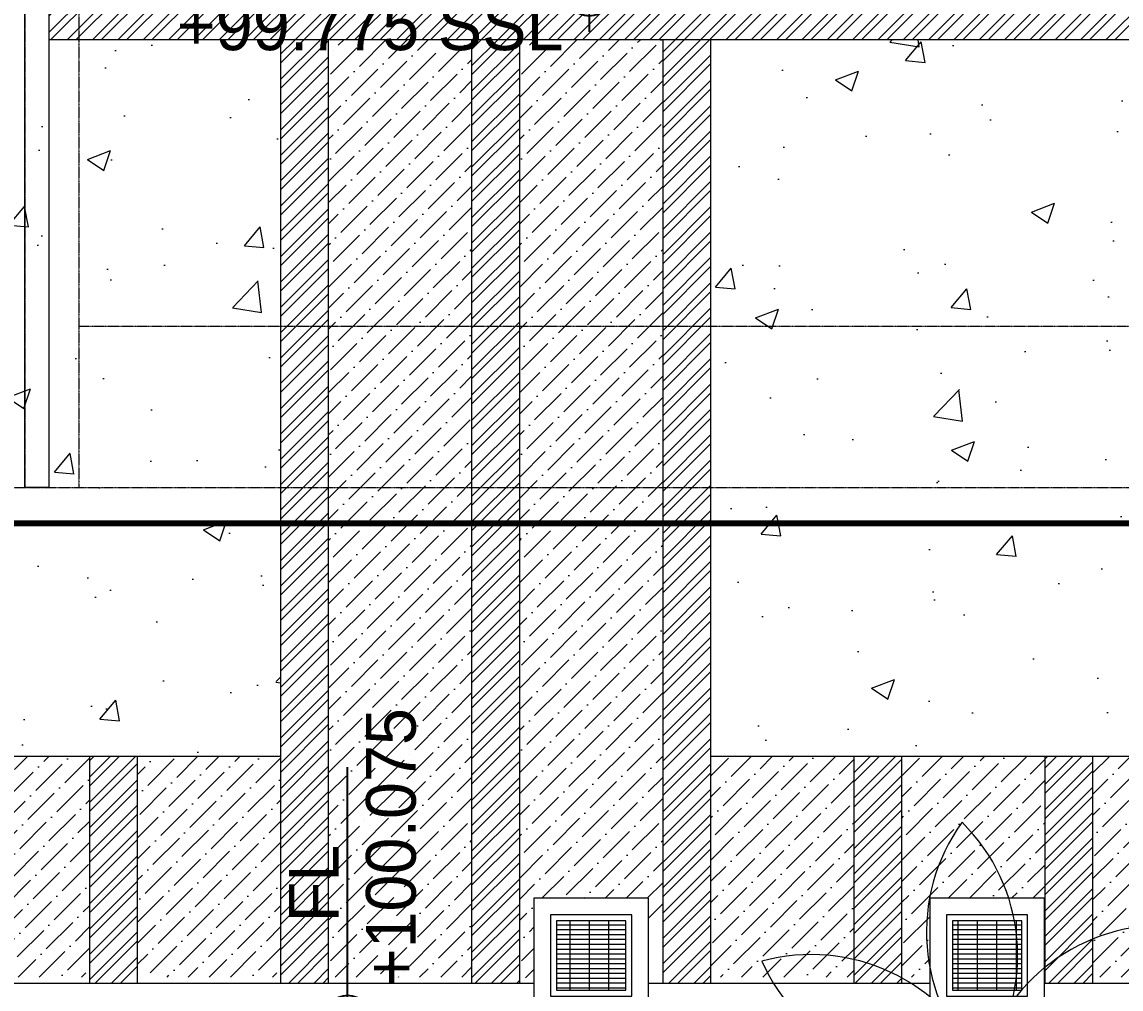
# Model space of a CAD drawing. Header units: millimetres. Extents: x 7964926 to 16080295, y -6277184 to -2986664.
# Drawn here: x 8052811 to 8062014, y -3146985 to -3138886 of the extents above; entities that cross this region are included whole.
import ezdxf

# ---------------------------------------------------------------- set-up
doc = ezdxf.new("R2010")
doc.units = ezdxf.units.MM
doc.header["$LTSCALE"] = 2000
doc.header["$MEASUREMENT"] = 0
for name, pattern in [('( Hidden )', [0.375, 0.25, -0.125]), ('1', [0, 0, 0]), ('HIDDEN', [0.375, 0.25, -0.125])]:
    doc.linetypes.add(name, pattern=pattern)
for name, color, linetype, lineweight in [('BASEMENT EDGE', 4, 'Continuous', 5), ('L - paving', 9, 'Continuous', 5), ('L- existing trees', 76, 'Continuous', 18), ('L-CHAMBERS', 50, 'Continuous', 5), ('L-ELE 1', 24, 'Continuous', 20), ('L-ELE 4', 27, 'Continuous', 9), ('L-HATCH-1', 9, 'Continuous', 5), ('L-kerb', 24, 'Continuous', 13), ('L-lights', 213, 'Continuous', 0), ('L-Paver 400x400', 250, '1', 13), ('STR-Capital', 8, 'Continuous', 15), ('STR-Podium Beam', 8, 'Continuous', 15), ('STR-RCC Up Stand', 250, 'Continuous', 15), ('STR-Retaining Wall', 250, 'HIDDEN', 15)]:
    doc.layers.add(name, color=color, linetype=linetype, lineweight=lineweight)
doc.layers.add('L-FL', color=7, linetype='Continuous')
doc.styles.add('Century Gothic', font='GOTHIC.TTF')
doc.styles.get("Standard").update_dxf_attribs({"font": 'romans.shx', "width": 0.75})
pattern_1 = [(49.99999999999999, (0, 0), (1972.465502152072, -172.5683712021365), [206.25, -2268.75]), (355, (0, 0), (-381.56616743575, 2068.528367675033), [165, -1815]), (100.45144446, (164.37212275, -14.380696), (1590.899328499558, 1895.959975163731), [175.285528, -1928.140808]), (46.18420000000002, (0, 550), (2934.913659346824, -455.1780221809605), [309.3749999999999, -3403.125]), (96.63563549, (244.57604875, 512.06840575), (2570.320350604128, 2678.826152130014), [262.9284405, -2892.21284]), (351.1841639899999, (0, 550), (2570.320348900626, 2678.826150742473), [247.5, -2722.50000275]), (21, (275, 412.5), (1641.49439332577, -1107.201949329682), [206.25, -2268.75]), (326.0000000000001, (275, 412.5), (669.1171627843497, 1994.162623878846), [165, -1815]), (71.45144474, (411.7911985, 320.2331715), (2310.61153600742, 886.9606702174731), [175.2855225, -1928.140808]), (37.50000000000001, (0, 0), (33.43960212254934, 915.4580980361065), [0, -1793, 0, -1842.5, 0, -1821.875]), (7.499999999999999, (0, 0), (723.4412279659086, 1084.632207676491), [0, -1050.5, 0, -1751.75, 0, -694.375]), (327.5, (-613.25, 0), (1468.011699474125, -62.02589726954433), [0, -687.5, 0, -2145, 0, -2846.25]), (317.5, (-888.25, 0), (1603.761965691562, 275.2887014138738), [0, -893.75, 0, -1424.5, 0, -2021.25])]
pattern_2 = [(45, (0, 0), (-106.0660171779821, 106.0660171779821), []), (45, (0, 75), (-106.0660171779821, 106.0660171779821), [])]

# ---------------------------------------------------------------- blocks, each defined once
blk = doc.blocks.new('plam 1')
at = {"layer": 'L- existing trees'}
blk.add_circle((18691.24329189213, 10681.50307737615), 0.01259822064505469, dxfattribs=at)
for centre, major_axis, ratio, start_param, end_param in [((18692.18483846516, 10682.00705469291), (-0.7551500129593981, 0.7551500129593984), 0.9999999999221821, -0.142479172760305, 1.26503951691869), ((18690.59946198878, 10682.35859462703), (-0.7571085495885552, 0.7571085495885551), 0.9999999999214267, 3.013099626958253, 4.416231272074521), ((18691.27760801913, 10682.57046928463), (-0.755150012958269, 0.7551500129582689), 0.9999999999264555, 0.9047183779975385, 2.31223706823846), ((18690.18047726691, 10681.37326294998), (-0.7571085495863722, 0.7571085495863723), 0.9999999999260709, 4.060297177710615, 5.463428823434016), ((18692.15052233815, 10680.93966278443), (-0.755150012960137, 0.7551500129601366), 0.9999999999209107, -1.189676724922368, 0.2178419665983262), ((18691.66227661401, 10682.48840905321), (-0.7571085495877312, 0.7571085495877311), 0.9999999999241717, 1.965902074801756, 3.369033721785306), ((18690.82430717025, 10680.51774569909), (-0.7571085495877312, 0.7571085495877311), 0.9999999999241717, -1.175690578788037, 0.2274410681955126), ((18690.33606144613, 10682.06649196788), (-0.7551500129593878, 0.7551500129593877), 0.999999999925126, 1.951915928665749, 3.35943462018723), ((18691.8871217955, 10680.64756012527), (-0.7571085495885552, 0.7571085495885551), 0.9999999999214267, -0.1284930266315407, 1.274638618484728), ((18690.3017453191, 10680.9991000594), (-0.7551500129585874, 0.7551500129585873), 0.9999999999256194, 2.999113480829971, 4.406632170507497), ((18692.3061065174, 10681.63289180233), (-0.7571085495892501, 0.75710854958925), 0.9999999999211854, 0.9187045241248621, 2.321836169841844), ((18691.20897576513, 10680.43568546768), (-0.7551500129613562, 0.7551500129613561), 0.9999999999224967, 4.04631103158885, 5.453829721822878)]:
    blk.add_ellipse(centre, major_axis=major_axis, ratio=ratio, start_param=start_param, end_param=end_param, dxfattribs=at)
blk = doc.blocks.new('cb 1')
at = {"layer": 'L-Paver 400x400', "true_color": 0x636466}
h = blk.add_hatch(dxfattribs=at)
h.set_pattern_fill('GRATE', color=251, scale=1300)
h.set_pattern_definition([(0, (0, 0), (0, 40.625), []), (90, (0, 0), (-162.5, 9.950255243072245e-15), [])])
h.paths.add_polyline_path([(8080577.548487278, -3139539.649760513), (8079997.548487278, -3139539.649760513), (8079997.548487278, -3140119.649760513), (8080577.548487278, -3140119.649760513)])
at = {"layer": 'L-CHAMBERS', "color": 8}
blk.add_lwpolyline([(8079807.548487278, -3140309.649760513), (8080767.548487278, -3140309.649760513), (8080767.548487278, -3139349.649760513), (8079807.548487278, -3139349.649760513)], close=True, dxfattribs=at)
at = {"layer": 'L-CHAMBERS', "color": 37}
for points in [[(8079947.548487278, -3140169.649760513), (8080627.548487278, -3140169.649760513), (8080627.548487278, -3139489.649760513), (8079947.548487278, -3139489.649760513)], [(8079997.548487278, -3140119.649760513), (8080577.548487278, -3140119.649760513), (8080577.548487278, -3139539.649760513), (8079997.548487278, -3139539.649760513)]]:
    blk.add_lwpolyline(points, close=True, dxfattribs=at)
blk = doc.blocks.new('PL')
at = {"layer": 'L-lights'}
h = blk.add_hatch(dxfattribs=at)
h.set_pattern_fill('ANSI31', color=256, scale=32.5, style=0)
h.set_pattern_definition([(45, (5.943405767538934e-11, 1.438422714272747e-11), (-72.96458098368686, 72.96458098368687), [])])
edge = h.paths.add_edge_path()
edge.add_arc((-1.980708930204855e-10, -4.792233276873503e-11), 358.6952379030135, 89.65216382012761, 276.0669623147895)
edge.add_arc((-2.005542398819671e-10, -4.804645570288812e-11), 358.6952379030137, 276.0669623147899, 449.6521638201272)
at = {"layer": 'L-lights', "const_width": 65}
for points in [[(1.270153404675511e-09, -1658.684768646848), (1.270153404675511e-09, 1658.684768646877)], [(1658.676649893507, -2.17758473526645), (-1658.692887400218, -2.17758473526645)]]:
    blk.add_lwpolyline(points, dxfattribs=at)
for points in [[(6.123636782694438, 1008.676649893462, 1.057607136263516), (106.6097079497425, -1003.045588763812, 0.9455306849885294)], [(2.177584735642948, 358.6886279476718, 1.057607136266735), (37.91075155247358, -356.686204682835, 0.945530684985646)]]:
    blk.add_lwpolyline(points, format="xyb", close=True, dxfattribs=at)
blk = doc.blocks.new('finish lvl')
h = blk.add_hatch(color=256)
edge = h.paths.add_edge_path()
edge.add_ellipse((0.03779312691722225, 0.003030802937928456), major_axis=(-0.030468540123942, 0.030468540123942), ratio=0.9999999999984531, start_angle=-45.0000000000443, end_angle=45.00000000010281)
edge.add_line((-0.005295895751714852, 0.003030802937701083), (0.03779312691722236, 0.003030802937701083))
edge.add_line((0.03779312691722225, 0.003030802937928456), (0.03779312691722225, 0.04611982560686556))
edge = h.paths.add_edge_path()
edge.add_ellipse((0.03779312691722225, 0.003030802937928456), major_axis=(-0.030468540123909, 0.030468540123909), ratio=0.9999999999995983, start_angle=134.9999999999885, end_angle=224.999999999953)
edge.add_line((0.0808821495866141, 0.003030802938383204), (0.03779312691767689, 0.003030802938383204))
edge.add_line((0.03779312691722225, 0.003030802937928456), (0.03779312691722225, -0.04005821973088135))
for p, q in [((0.03779312691676751, 0.07484584072017242), (0.03779312691722225, -0.06878423484386076)), ((-0.03402191086343009, 0.00303080293815583), (0.4857257542894331, 0.003030802937473709))]:
    blk.add_line(p, q)
blk.add_ellipse((0.037793126917677, 0.00303080293815583), major_axis=(-0.030468540123953, 0.030468540123953), ratio=0.9999999999978331, start_param=1.570796326794534, end_param=7.85398163397412)
at = {"layer": 'L-FL'}
for tag, p in [('%%P0.00', (0.1256311287966128, 0.03566715156830469)), ('FIN.LVL.', (0.1074625354408454, -0.1030079454646966))]:
    blk.add_attdef(tag, p, '', height=0.08000000000000004, dxfattribs=at)

msp = doc.modelspace()

# ---------------------------------------------------------------- hatches: boundary and pattern name
at = {"layer": 'L - paving'}
h = msp.add_hatch(dxfattribs=at)
h.set_pattern_fill('AR-CONC', color=252, scale=275)
h.set_pattern_definition(pattern_1)
h.paths.add_polyline_path([(8054976.253577095, -3145034.96646662), (8054976.253577095, -3139034.966466618), (8049202.285093623, -3139034.96646662), (8049202.350489931, -3145034.96646662)])
h = msp.add_hatch(dxfattribs=at)
h.set_pattern_fill('ANSI36', color=37, scale=1000)
h.set_pattern_definition([(45, (-41399.18142207619, -12.85766808968037), (66.29126073623884, 243.0679560328757), [312.5, -62.5, 0, -62.5])])
h.paths.add_polyline_path([(8055376.253577096, -3146884.96646662), (8056576.253577095, -3146884.96646662), (8056576.253577096, -3139034.966466621), (8055376.253577095, -3139034.966466621)])
h = msp.add_hatch(dxfattribs=at)
h.set_pattern_fill('ANSI36', color=37, scale=1000)
h.set_pattern_definition([(45, (-39799.18142207619, -12.85766808968037), (66.29126073623884, 243.0679560328757), [312.5, -62.5, 0, -62.5])])
edge = h.paths.add_edge_path()
edge.add_line((8057097.083346264, -3146884.96646662), (8057097.020095645, -3146224.966466618))
edge.add_line((8057097.020095645, -3146224.966466618), (8058056.120888204, -3146224.966466617))
edge.add_line((8058056.120888203, -3146400.252236906), (8058056.184138821, -3146400.252236906))
edge.add_line((8058056.184138823, -3146400.252236906), (8058176.253577095, -3146400.252236906))
edge.add_line((8058176.253577095, -3146400.252236906), (8058176.253577095, -3139034.966466621))
edge.add_line((8058176.253577095, -3139034.966466621), (8056976.253577096, -3139034.966466621))
edge.add_line((8056976.253577096, -3139034.966466621), (8056976.253577095, -3146884.96646662))
edge.add_line((8056976.253577095, -3146884.96646662), (8057068.5, -3146894.5))
h = msp.add_hatch(dxfattribs=at)
h.set_pattern_fill('AR-CONC', color=252, scale=275)
h.set_pattern_definition(pattern_1)
h.paths.add_polyline_path([(8064350.222060566, -3145034.96646662), (8064350.222060565, -3139034.966466618), (8058576.253577094, -3139034.96646662), (8058576.318973402, -3145034.96646662)])
h = msp.add_hatch(dxfattribs=at)
h.set_pattern_fill('ANSI36', color=37, scale=1000)
h.set_pattern_definition([(45, (-43225.21293860488, -2012.856492862105), (66.29126073623884, 243.0679560328757), [312.5, -62.5, 0, -62.5])])
h.paths.add_polyline_path([(8052402.285093624, -3146884.96646662), (8053376.253577095, -3146884.96646662), (8053376.253577095, -3145034.96646662), (8052402.285093622, -3145034.966466619)])
h = msp.add_hatch(dxfattribs=at)
h.set_pattern_fill('ANSI36', color=37, scale=1000)
h.set_pattern_definition([(45, (-41625.21293860488, -2012.856492862105), (66.29126073623884, 243.0679560328757), [312.5, -62.5, 0, -62.5])])
h.paths.add_polyline_path([(8053776.253577095, -3146884.96646662), (8054976.253577095, -3146884.96646662), (8054976.253577095, -3145034.96646662), (8053776.253577095, -3145034.96646662)])
h = msp.add_hatch(dxfattribs=at)
h.set_pattern_fill('ANSI36', color=37, scale=1000)
h.set_pattern_definition([(45, (-38199.18142207712, 137.142331909854), (66.29126073623884, 243.0679560328757), [312.5, -62.5, 0, -62.5])])
h.paths.add_polyline_path([(8058576.253577095, -3146884.96646662), (8059776.253577095, -3146884.96646662), (8059776.253577095, -3145034.96646662), (8058576.253577095, -3145034.96646662)])
h = msp.add_hatch(dxfattribs=at)
h.set_pattern_fill('ANSI36', color=37, scale=1000)
h.set_pattern_definition([(45, (-36599.18142207712, 137.142331909854), (66.29126073623884, 243.0679560328757), [312.5, -62.5, 0, -62.5])])
h.paths.add_polyline_path([(8060411.938962153, -3146224.966466617), (8061374.289274674, -3146224.966466618), (8061376.253577095, -3145034.96646662), (8060176.253577094, -3145034.966466619), (8060173.199829627, -3146884.96646662), (8060411.938962155, -3146884.96646662)])
h = msp.add_hatch(dxfattribs=at)
h.set_pattern_fill('ANSI36', color=37, scale=1000)
h.set_pattern_definition([(45, (-35199.18142207339, 137.142331909854), (66.29126073623884, 243.0679560328757), [312.5, -62.5, 0, -62.5])])
h.paths.add_polyline_path([(8061776.253577095, -3146884.96646662), (8062776.253577098, -3146884.96646662), (8062776.253577098, -3145034.96646662), (8061776.253577096, -3145034.96646662)])
at = {"layer": 'L-HATCH-1'}
h = msp.add_hatch(dxfattribs=at)
h.set_pattern_fill('STEEL', color=26, scale=1200)
h.set_pattern_definition(pattern_2)
edge = h.paths.add_edge_path()
edge.add_arc((8063636.253626481, -3137034.966466611), 2000.00000001099, 233.1301023540253, 266.3519878902898)
edge.add_line((8063509, -3139030.913989616), (8063509, -3139034.966466617))
edge.add_line((8063509, -3139034.966466617), (8053036.057686939, -3139034.966466618))
edge.add_line((8053036.057686939, -3139034.966466618), (8053036.057686938, -3138634.966466618))
edge.add_line((8053036.057686938, -3138634.966466618), (8062436.25362647, -3138634.966466617))
h = msp.add_hatch(dxfattribs=at)
h.set_pattern_fill('STEEL', color=26, scale=1200)
h.set_pattern_definition(pattern_2)
h.paths.add_polyline_path([(8055376.253577095, -3139034.96646662), (8054976.253577095, -3139034.96646662), (8054976.253577095, -3146934.96646662), (8055376.253577095, -3146934.96646662)])
h = msp.add_hatch(dxfattribs=at)
h.set_pattern_fill('STEEL', color=26, scale=1200)
h.set_pattern_definition(pattern_2)
h.paths.add_polyline_path([(8056976.253577095, -3139034.96646662), (8056576.253577095, -3139034.96646662), (8056576.253577095, -3146934.96646662), (8056976.253577095, -3146934.96646662)])
h = msp.add_hatch(dxfattribs=at)
h.set_pattern_fill('STEEL', color=26, scale=1200)
h.set_pattern_definition(pattern_2)
h.paths.add_polyline_path([(8058576.253577095, -3139034.96646662), (8058176.253577095, -3139034.96646662), (8058176.253577095, -3146934.96646662), (8058576.253577095, -3146934.96646662)])
h = msp.add_hatch(dxfattribs=at)
h.set_pattern_fill('STEEL', color=26, scale=1200)
h.set_pattern_definition(pattern_2)
h.paths.add_polyline_path([(8053776.253577095, -3145034.96646662), (8053376.253577095, -3145034.96646662), (8053376.253577095, -3146934.96646662), (8053776.253577095, -3146934.96646662)])
h = msp.add_hatch(dxfattribs=at)
h.set_pattern_fill('STEEL', color=26, scale=1200)
h.set_pattern_definition(pattern_2)
h.paths.add_polyline_path([(8060176.253577095, -3145034.96646662), (8059776.253577095, -3145034.96646662), (8059776.253577095, -3146934.96646662), (8060176.253577095, -3146934.96646662)])
h = msp.add_hatch(dxfattribs=at)
h.set_pattern_fill('STEEL', color=26, scale=1200)
h.set_pattern_definition(pattern_2)
h.paths.add_polyline_path([(8061776.253577095, -3145034.96646662), (8061376.253577095, -3145034.96646662), (8061376.253577095, -3146934.96646662), (8061776.253577095, -3146934.96646662)])

# ---------------------------------------------------------------- linework, layer by layer
at = {"layer": 'BASEMENT EDGE', "color": 2, "linetype": '( Hidden )', "ltscale": 0.01, "const_width": 50}
msp.add_lwpolyline([(7981805.827278946, -3086059.967953469), (7976491.006109476, -3129797.46565373), (7978510.206521805, -3129797.46565373), (7978510.206521805, -3137797.465291389), (7982586.190326475, -3137797.465291393), (7982586.190326475, -3145584.965291392), (8038276.190326475, -3145584.965291392), (8038276.190326475, -3143084.965291393), (8166136.190326478, -3143084.965291393), (8166136.191441908, -3086059.965282003)], close=True, dxfattribs=at)
at = {"layer": 'L-ELE 1'}
msp.add_arc((8063636.253626477, -3137034.966466621), 2000, 180, 270, dxfattribs=at)
at = {"layer": 'L-ELE 4'}
for p, q in [((8063786.253626477, -3139034.966466621), (8053036.19032646, -3139034.966466621)), ((8049202.285093624, -3145034.96646662), (8054976.253577095, -3145034.96646662)), ((8058576.253577095, -3145034.96646662), (8064376.253577098, -3145034.96646662))]:
    msp.add_line(p, q, dxfattribs=at)
at = {"layer": 'L-ELE 4', "color": 2, "linetype": '( Hidden )', "ltscale": 0.01, "const_width": 50}
msp.add_lwpolyline([(7981805.827280783, -3086059.967953469), (7976491.006111314, -3129797.46565373), (7978510.206523643, -3129797.46565373), (7978510.206523643, -3137797.465291389), (7982586.190328312, -3137797.465291393), (7982586.190328312, -3145584.965291392), (8038276.190328312, -3145584.965291392), (8038276.190328312, -3143084.965291393), (8166136.190328316, -3143084.965291393), (8166136.191443746, -3086059.965282003)], close=True, dxfattribs=at)
at = {"layer": 'L-ELE 4'}
for points in [[(8054976.253577095, -3139034.966466621), (8054976.253577095, -3146934.96646662)], [(8055376.253577095, -3139034.966466621), (8055376.253577095, -3146934.96646662)], [(8056576.253577095, -3139034.966466621), (8056576.253577095, -3146934.96646662)], [(8056976.253577095, -3139034.966466621), (8056976.253577095, -3146934.96646662)], [(8058176.253577095, -3139034.966466621), (8058176.253577095, -3146934.96646662)], [(8058576.253577095, -3139034.966466621), (8058576.253577095, -3146934.96646662)], [(8053376.253577095, -3145034.96646662), (8053376.253577095, -3146934.96646662)], [(8053776.253577095, -3145034.96646662), (8053776.253577095, -3146934.96646662)], [(8059776.253577095, -3145034.96646662), (8059776.253577095, -3146934.96646662)], [(8060176.253577095, -3145034.96646662), (8060176.253577095, -3146934.96646662)], [(8061376.253577095, -3145034.96646662), (8061376.253577095, -3146934.96646662)], [(8061776.253577095, -3145034.96646662), (8061776.253577095, -3146934.96646662)]]:
    msp.add_lwpolyline(points, dxfattribs=at)
at = {"layer": 'L-kerb', "color": 8}
for p, q in [((8046816.809501104, -3146934.96646662), (8057097.051720954, -3146934.96646662)), ((8058057.051720954, -3146934.96646662), (8060411.938962154, -3146934.96646662)), ((8061371.938962154, -3146934.96646662), (8071437.086440092, -3146934.96646662))]:
    msp.add_line(p, q, dxfattribs=at)
at = {"layer": 'STR-Capital', "linetype": 'HIDDEN', "ltscale": 0.005}
msp.add_line((8100711.057686947, -3141434.965240726), (8053286.057686944, -3141434.965240726), dxfattribs=at)
msp.add_line((8100711.057686947, -3141434.965240726), (8053286.057686944, -3141434.965240726), dxfattribs=at)
at = {"layer": 'STR-Podium Beam', "linetype": 'HIDDEN', "lineweight": 5, "ltscale": 0.005}
for p, q in [((8052836.057686944, -3137747.465240725), (8052836.057686944, -3142784.965240726)), ((8052836.057686944, -3137747.465240725), (8052836.057686944, -3142784.965240726)), ((8053286.057686944, -3137747.465240725), (8053286.057686944, -3142784.965240726)), ((8053286.057686944, -3137747.465240725), (8053286.057686944, -3142784.965240726))]:
    msp.add_line(p, q, dxfattribs=at)
at = {"layer": 'STR-RCC Up Stand'}
msp.add_lwpolyline([(8052836.057686938, -3086359.965240723), (8053036.057686938, -3086359.965240723), (8053036.057686938, -3142784.965240726), (8052836.057686938, -3142784.965240726)], close=True, dxfattribs=at)
msp.add_lwpolyline([(8052836.057686938, -3086359.965240723), (8053036.057686938, -3086359.965240723), (8053036.057686938, -3142784.965240726), (8052836.057686938, -3142784.965240726)], close=True, dxfattribs=at)
at = {"layer": 'STR-Retaining Wall', "linetype": 'HIDDEN', "ltscale": 0.005}
msp.add_line((8037736.057686947, -3142784.965240726), (8103376.119943757, -3142784.965240726), dxfattribs=at)
msp.add_line((8037736.057686947, -3142784.965240726), (8103376.119943757, -3142784.965240726), dxfattribs=at)
at = {"layer": 'STR-Retaining Wall', "linetype": 'Continuous'}
msp.add_lwpolyline([(8074635.935834708, -3143084.96524082), (8038036.057686947, -3143084.96524082), (8038036.057686949, -3145584.965240725), (8027738.395839915, -3145584.965240725)], dxfattribs=at)
msp.add_lwpolyline([(8074635.935834708, -3143084.96524082), (8038036.057686947, -3143084.96524082), (8038036.057686949, -3145584.965240725), (8027738.395839915, -3145584.965240725)], dxfattribs=at)

# ---------------------------------------------------------------- block references
at = {"layer": 'L- existing trees', "xscale": 1466.902106434599, "yscale": 1466.902106434599, "zscale": 1466.902106434599, "rotation": 77.25277453061463}
msp.add_blockref('plam 1', (17293547.55496718, -33347376.13281186), dxfattribs=at)
at = {"layer": 'L-CHAMBERS', "color": 8}
for p in [(-22710.49676632322, -6875.31670610467), (-19395.60952512361, -6875.31670610467)]:
    msp.add_blockref('cb 1', p, dxfattribs=at)
at = {"layer": 'L-FL', "ltscale": 0.5}
ref = msp.add_blockref('finish lvl', (8057739.790747058, -3138643.85001682), dxfattribs=dict(at, xscale=-4725.606725105103, yscale=4725.606725105103, zscale=4725.606725105103, rotation=359.9997894630317))
ref.add_attrib('FIN.LVL.', '+99.775 SSL', (8054108.433839444, -3139121.901265362, 1.815885305421428e-06), dxfattribs={"ltscale": 0.5, "height": 416.5668000038458, "rotation": 359.9997894914354, "style": 'Century Gothic'})
ref.add_attrib('%%P0.00', '+100.00 FL', (8054442.399759272, -3138476.048375065), dxfattribs={"ltscale": 0.5, "height": 416.5668000038458, "rotation": 359.9997894914354, "style": 'Century Gothic'})
ref = msp.add_blockref('finish lvl', (8055523.730210647, -3147422.594804049), dxfattribs=dict(at, xscale=-4725.606725098241, yscale=4725.606725098241, zscale=4725.60672509824, rotation=269.9991578516625))
ref.add_attrib('FIN.LVL.', 'FL', (8055462.247058914, -3146426.568892209, 1.81588530541879e-06), dxfattribs={"ltscale": 0.5, "height": 416.5668000032408, "rotation": 89.99915791238058, "style": 'Century Gothic'})
ref.add_attrib('%%P0.00', '+100.075', (8056108.093170611, -3146971.232413806), dxfattribs={"ltscale": 0.5, "height": 416.5668000032408, "rotation": 89.99915791238058, "style": 'Century Gothic'})
at = {"layer": 'L-lights', "color": 6, "xscale": 0.497007000161001, "yscale": 0.497007000161001, "zscale": 0.497007000161001, "rotation": 135.0000000000014}
msp.add_blockref('PL', (8052112.849897848, -3147684.198329498, -3.989307331875683e-05), dxfattribs=at)

doc.saveas('drawing.dxf')
